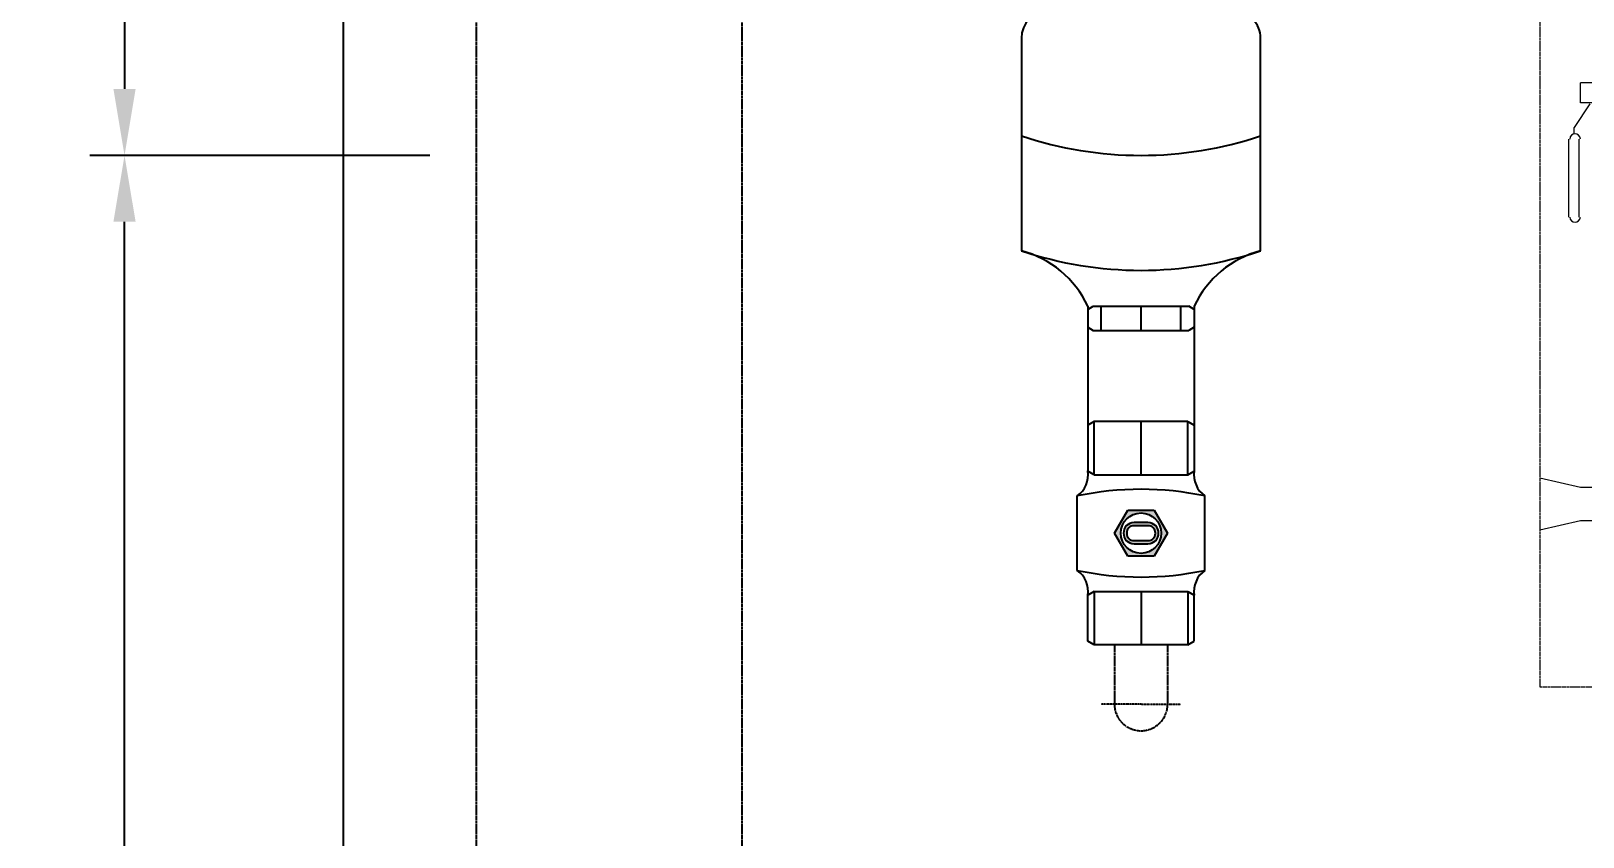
# Model space of a CAD drawing. Header units: millimetres. Extents: x -9013 to 516, y -36629 to 6082.
# Drawn here: x -2480 to -1896, y -27090 to -26787 of the extents above; entities that cross this region are included whole.
import ezdxf

# ---------------------------------------------------------------- set-up
doc = ezdxf.new("R2010")
doc.units = ezdxf.units.MM
doc.header["$LTSCALE"] = 0.05
for name, pattern in [('CENTER', [50.8, 31.75, -6.35, 6.35, -6.35]), ('CENTER2', [28.575, 19.05, -3.175, 3.175, -3.175]), ('DASHDOT', [0.618421, 0.309211, -0.154605, 0, -0.154605])]:
    doc.linetypes.add(name, pattern=pattern)
doc.layers.get('0').update_dxf_attribs({"lineweight": 18})
doc.layers.get('Defpoints').update_dxf_attribs({"color": 140, "lineweight": 18})
for name, color, linetype in [('1', 7, 'Continuous'), ('1CO', 4, 'Continuous'), ('HVAL___2CO', 7, 'Continuous'), ('HWAT__3CO', 1, 'Continuous'), ('HWAT___1DD', 4, 'DASHDOT'), ('HWAT___5CS', 3, 'CENTER2')]:
    doc.layers.add(name, color=color, linetype=linetype)
doc.layers.add('G-Anno-Std-Cntr', color=1, linetype='CENTER2', lineweight=18)
doc.styles.add('trebuchet_MS', font='trebuc.ttf')
doc.dimstyles.new('MGP', dxfattribs={"dimtxt": 2.5, "dimasz": 2.5, "dimexe": 1.25, "dimexo": 0.625, "dimtad": 1, "dimdec": 0, "dimtxsty": 'trebuchet_MS', "dimcen": 2.5, "dimclrt": 7, "dimadec": 0, "dimazin": 0, "dimtfac": 1, "dimtdec": 0, "dimtmove": 0, "dimatfit": 3, "dimfxl": 1.148294, "dimfxlon": 1, "dimarcsym": 2})

# ---------------------------------------------------------------- blocks, each defined once
blk = doc.blocks.new('gas meter 1')
at = {"layer": '1', "color": 0, "lineweight": 5}
for points in [[(-6464.95, 2966.8), (-6464.95, 2974.23)], [(-6455.17, 2974.23), (-6464.95, 2974.23)], [(-6461.43, 2966.41), (-6467.3, 2957.42)], [(-6455.17, 2966.8), (-6464.95, 2966.8)], [(-6467.3, 2955.07), (-6467.3, 2957.42)], [(-6469.25, 2923.79), (-6469.25, 2953.12)], [(-6465.34, 2923.79), (-6465.34, 2953.12)]]:
    blk.add_lwpolyline(points, dxfattribs=at)
at = {"layer": '1', "color": 42, "lineweight": 9}
for points in [[(-6480.2, 2825.65), (-6464.95, 2822.13)], [(-6464.95, 2822.13), (-6455.17, 2822.13)], [(-6480.2, 2806.1), (-6464.95, 2809.62)], [(-6464.95, 2809.62), (-6455.17, 2809.62)]]:
    blk.add_lwpolyline(points, dxfattribs=at)
at = {"layer": '1', "color": 0, "lineweight": 5}
for points in [[(-6464.95, 2953.12), (-6464.95, 2954.29), (-6466.12, 2955.07), (-6466.9, 2955.07), (-6468.08, 2955.07), (-6468.86, 2954.29), (-6468.86, 2953.12)], [(-6468.86, 2923.79), (-6468.86, 2922.62), (-6468.08, 2921.84), (-6466.9, 2921.84), (-6466.12, 2921.84), (-6464.95, 2922.62), (-6464.95, 2923.79)]]:
    blk.add_open_spline(points, degree=3, knots=[0, 0, 0, 0, 1, 1, 1, 2, 2, 2, 2], dxfattribs=at)
at = {"layer": 'G-Anno-Std-Cntr'}
blk.add_lwpolyline([(-6480.2, 2746.98), (-6230.2, 2746.98), (-6230.2, 3196.98), (-6480.2, 3196.98)], close=True, dxfattribs=at)
blk = doc.blocks.new('h-meter')
at = {"layer": 'HVAL___2CO'}
for p, q in [((-25.38, 45), (-105.38, 45)), ((-15.38, -35), (-15.38, 35)), ((-134.19, 20), (-135.38, 17.94)), ((-135.38, 17.94), (-135.38, -17.94)), ((-126.24, 20), (-134.19, 20)), ((-127.43, 20), (-126.24, 17.94)), ((-126.24, 17.94), (-126.24, -17.94)), ((-15.38, 20), (-1.19, 20)), ((-7.95, 20), (-9.14, 17.94)), ((-9.14, 17.94), (-9.14, -17.94)), ((-1.19, 20), (0, 17.94)), ((0, 17.94), (0, -17.94)), ((-135.38, 15), (-126.24, 15)), ((0, 15), (-9.14, 15)), ((-135.38, 0), (-126.24, 0)), ((0, 0), (-9.14, 0)), ((-135.38, -15), (-126.24, -15)), ((0, -15), (-9.14, -15)), ((-134.19, -20), (-135.38, -17.94)), ((-126.24, -20), (-134.19, -20)), ((-127.43, -20), (-126.24, -17.94)), ((-15.38, -20), (-1.19, -20)), ((-7.95, -20), (-9.14, -17.94)), ((-1.19, -20), (0, -17.94)), ((-105.38, -45), (-25.38, -45))]:
    blk.add_line(p, q, dxfattribs=at)
for centre, radius, start, end in [((-142.55, 54.81), 38.44, 295.10263, 345.21206), ((28.23, 0), 140.99, 161.38677, 198.61323), ((71.48, 0), 140.99, 161.38677, 198.61323), ((-25.38, 35), 10, 0, 90), ((-142.55, -54.81), 38.44, 14.78794, 64.89737), ((-25.38, -35), 10, 270, 0)]:
    blk.add_arc(centre, radius, start, end, dxfattribs=at)
blk = doc.blocks.new('water meter v')
at = {"layer": 'HVAL___2CO'}
h = blk.add_hatch(color=256, dxfattribs=at)
h.paths.add_polyline_path([(-5839.09, 3401.43), (-5829.09, 3401.43), (-5824.09, 3410.09), (-5829.09, 3418.75), (-5839.09, 3418.75), (-5844.09, 3410.09)])
h.paths.add_polyline_path([(-5834.09, 3417.69, -1), (-5834.09, 3402.49, -1)], flags=16)
h.paths.add_polyline_path([(-5836.69, 3414.09), (-5831.49, 3414.09, -1), (-5831.49, 3406.09), (-5836.69, 3406.09, -1)], flags=0)
h.paths.add_polyline_path([(-5836.69, 3412.89), (-5831.49, 3412.89, -1), (-5831.49, 3407.29), (-5836.69, 3407.29, -1)], flags=0)
h = blk.add_hatch(color=256, dxfattribs=at)
h.paths.add_polyline_path([(-5836.69, 3414.09, 1), (-5836.69, 3406.09), (-5831.49, 3406.09, 1), (-5831.49, 3414.09)])
h.paths.add_polyline_path([(-5831.49, 3412.89, -1), (-5831.49, 3407.29), (-5836.69, 3407.29, -1), (-5836.69, 3412.89)], flags=16)
for p, q in [((-5851.69, 3452.09), (-5854.09, 3450.71)), ((-5854.09, 3450.71), (-5854.09, 3433.48)), ((-5816.49, 3452.09), (-5851.69, 3452.09)), ((-5851.69, 3432.09), (-5851.69, 3452.09)), ((-5834.09, 3432.09), (-5834.09, 3452.09)), ((-5816.49, 3452.09), (-5814.09, 3450.71)), ((-5816.49, 3432.09), (-5816.49, 3452.09)), ((-5814.09, 3450.71), (-5814.09, 3433.48)), ((-5851.69, 3432.09), (-5854.09, 3433.48)), ((-5816.49, 3432.09), (-5814.09, 3433.48)), ((-5851.69, 3432.09), (-5816.49, 3432.09)), ((-5858.09, 3396.09), (-5858.09, 3424.09)), ((-5810.09, 3396.09), (-5810.09, 3424.09)), ((-5844.09, 3410.09), (-5839.09, 3418.75)), ((-5839.09, 3418.75), (-5829.09, 3418.75)), ((-5829.09, 3418.75), (-5824.09, 3410.09)), ((-5839.09, 3401.43), (-5844.09, 3410.09)), ((-5831.49, 3414.09), (-5836.69, 3414.09)), ((-5831.49, 3412.89), (-5836.69, 3412.89)), ((-5824.09, 3410.09), (-5829.09, 3401.43)), ((-5836.69, 3407.29), (-5831.49, 3407.29)), ((-5836.69, 3406.09), (-5831.49, 3406.09)), ((-5829.09, 3401.43), (-5839.09, 3401.43)), ((-5851.69, 3388.09), (-5854.09, 3386.71)), ((-5854.09, 3369.48), (-5854.09, 3386.71)), ((-5851.69, 3388.09), (-5851.69, 3368.09)), ((-5851.69, 3388.09), (-5816.49, 3388.09)), ((-5834.09, 3388.09), (-5834.09, 3368.09)), ((-5816.49, 3388.09), (-5814.09, 3386.71)), ((-5816.49, 3388.09), (-5816.49, 3368.09)), ((-5814.09, 3369.48), (-5814.09, 3386.71)), ((-5851.69, 3368.09), (-5854.09, 3369.48)), ((-5816.49, 3368.09), (-5814.09, 3369.48)), ((-5816.49, 3368.09), (-5851.69, 3368.09))]:
    blk.add_line(p, q, dxfattribs=at)
blk.add_circle((-5834.09, 3410.09), 7.6, dxfattribs=at)
for centre, radius, start, end in [((-5863.79, 3432.07), 9.8, 305.55909, 8.27516), ((-5804.39, 3432.07), 9.8, 171.72484, 234.44091), ((-5834.09, 3310.89), 115.72, 78.03035, 101.96965), ((-5836.69, 3410.09), 4, 90, 270), ((-5836.69, 3410.09), 4, 90, 270), ((-5836.69, 3410.09), 2.8, 90, 270), ((-5831.49, 3410.09), 4, 270, 90), ((-5831.49, 3410.09), 2.8, 270, 90), ((-5863.79, 3388.12), 9.8, 351.72484, 54.44091), ((-5834.09, 3509.3), 115.72, 258.03035, 281.96965), ((-5804.39, 3388.12), 9.8, 125.55909, 188.27516)]:
    blk.add_arc(centre, radius, start, end, dxfattribs=at)
at = {"layer": 'HWAT__3CO'}
for p, q in [((-5854.09, 3487.54), (-5854.09, 3450.71)), ((-5814.09, 3487.54), (-5814.09, 3450.71))]:
    blk.add_line(p, q, dxfattribs=at)
at = {"layer": 'HWAT___1DD'}
for q in [(-5849.09, 3345.76), (-5819.09, 3345.76)]:
    blk.add_line((-5834.09, 3345.76), q, dxfattribs=at)
at = {"layer": 'HWAT___5CS'}
for p, q in [((-5844.09, 3368.09), (-5844.09, 3345.76)), ((-5824.09, 3368.09), (-5824.09, 3345.76))]:
    blk.add_line(p, q, dxfattribs=at)
blk.add_arc((-5834.09, 3345.76), 10, 180, 0, dxfattribs=at)
at = {"rotation": 89.99999999999999}
blk.add_blockref('h-meter', (-5834.09, 3621.73), dxfattribs=at)
blk = doc.blocks.new('*D1021')
at = {"color": 0, "lineweight": -2, "transparency": 16777216}
for p, q in [((-2329.73, -26833.65), (-2457.56, -26833.65)), ((-2444.56, -27408.65), (-2444.56, -26858.65)), ((-2329.73, -27433.65), (-2457.56, -27433.65))]:
    blk.add_line(p, q, dxfattribs=at)
at = {"color": 0, "transparency": 16777216}
for points in [[(-2448.73, -26858.65), (-2440.39, -26858.65), (-2444.56, -26833.65)], [(-2448.73, -27408.65), (-2440.39, -27408.65), (-2444.56, -27433.65)]]:
    blk.add_solid(points, dxfattribs=at)
at = {"layer": 'Defpoints', "color": 0, "transparency": 16777216}
for p in [(-2444.56, -26833.65), (-2062.2, -26833.65), (-2062.2, -27433.65)]:
    blk.add_point(p, dxfattribs=at)
at = {"color": 7, "transparency": 16777216, "insert": (-2463.32, -27133.65), "char_height": 25, "attachment_point": 5, "rotation": 90, "style": 'trebuchet_MS'}
blk.add_mtext('600', dxfattribs=at)
blk = doc.blocks.new('*D1022')
at = {"color": 0, "lineweight": -2, "transparency": 16777216}
for p, q in [((-2340.9, -26483.65), (-2457.56, -26483.65)), ((-2444.56, -26508.65), (-2444.56, -26808.65)), ((-2340.9, -26833.65), (-2457.56, -26833.65))]:
    blk.add_line(p, q, dxfattribs=at)
at = {"color": 0, "transparency": 16777216}
for points in [[(-2448.73, -26508.65), (-2440.39, -26508.65), (-2444.56, -26483.65)], [(-2448.73, -26808.65), (-2440.39, -26808.65), (-2444.56, -26833.65)]]:
    blk.add_solid(points, dxfattribs=at)
at = {"layer": 'Defpoints', "color": 0, "transparency": 16777216}
for p in [(-2334.9, -26483.65), (-2444.56, -26833.65), (-2334.9, -26833.65)]:
    blk.add_point(p, dxfattribs=at)
at = {"color": 7, "transparency": 16777216, "insert": (-2463.28, -26658.65), "char_height": 25, "attachment_point": 5, "rotation": 90, "style": 'trebuchet_MS'}
blk.add_mtext('350', dxfattribs=at)

msp = doc.modelspace()

# ---------------------------------------------------------------- linework, layer by layer
at = {"layer": '1CO'}
msp.add_line((-2362.2, -28283.65), (-2362.2, -25933.65), dxfattribs=at)
at = {"layer": 'HWAT___5CS'}
for p, q in [((-2312.2, -28283.65), (-2312.2, -25933.65)), ((-2212.2, -28283.65), (-2212.2, -25933.65))]:
    msp.add_line(p, q, dxfattribs=at)

# ---------------------------------------------------------------- block references
at = {"layer": 'G-Anno-Std-Cntr', "linetype": 'CENTER'}
msp.add_blockref('water meter v', (3771.89, -30385.88), dxfattribs=at)
at = {"layer": 'G-Anno-Std-Cntr', "color": 7, "linetype": 'CENTER'}
msp.add_blockref('gas meter 1', (4568, -29780.63), dxfattribs=at)

# ---------------------------------------------------------------- dimensions: what is measured, and where the dimension line sits
for p1, p2, picture, middle in [((-2334.9, -26483.65), (-2334.9, -26833.65), '*D1022', (-2463.28, -26658.65)), ((-2062.2, -27433.65), (-2062.2, -26833.65), '*D1021', (-2463.32, -27133.65))]:
    dim = msp.add_linear_dim(base=(-2444.56, -26833.65), p1=p1, p2=p2, angle=90, dimstyle='MGP', override={"dimscale": 100, "dimtxt": 0.25, "dimasz": 0.25, "dimexe": 0.13, "dimexo": 0.06, "dimgap": 0.06, "dimarcsym": 1})
    dim.commit()
    dim.dimension.update_dxf_attribs({"geometry": picture, "text_midpoint": middle})

doc.saveas('drawing.dxf')
